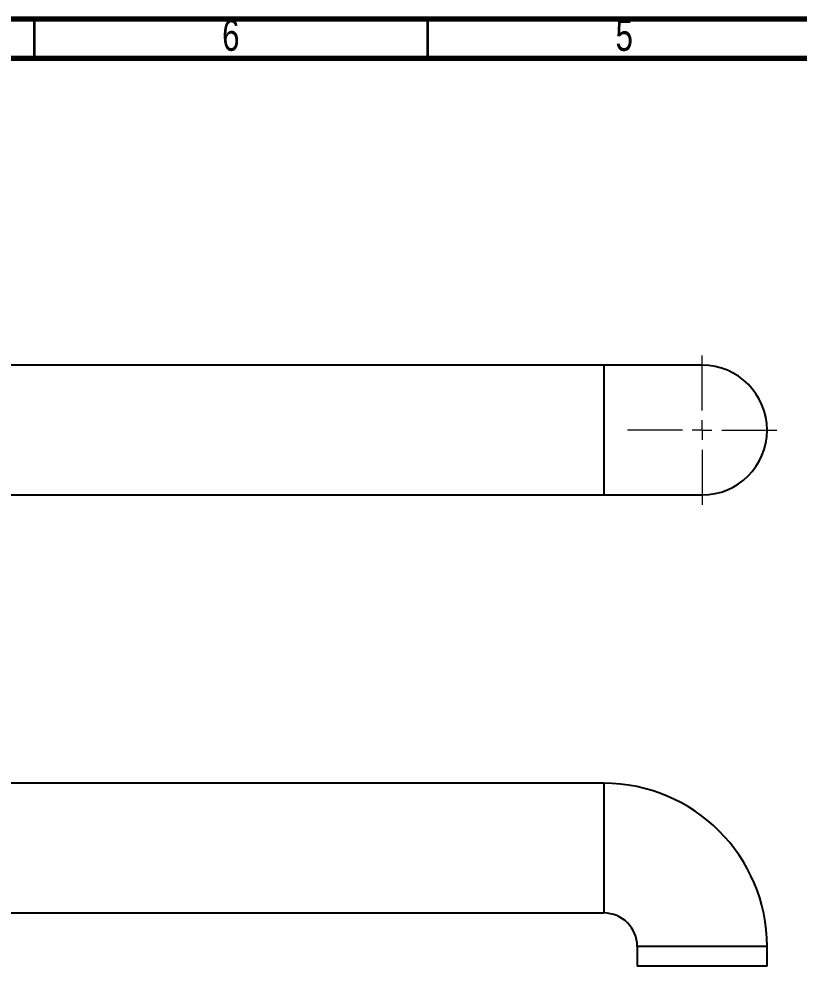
# Model space of a CAD drawing. Header units: millimetres. Extents: x 15 to 415, y 5 to 292.
# Drawn here: x 113 to 212.2, y 171.5 to 292 of the extents above; entities that cross this region are included whole.
import ezdxf

# ---------------------------------------------------------------- set-up
doc = ezdxf.new("R2010")
doc.units = ezdxf.units.MM
doc.linetypes.add('HIDDEN', pattern=[1.905, 1.27, -0.635])
doc.styles.add('SLDTEXTSTYLE0', font='TXT', dxfattribs={"width": 0.75})

# ---------------------------------------------------------------- blocks, each defined once
blk = doc.blocks.new('SW_CENTERMARKSYMBOL_2')
at = {"color": 0, "linetype": 'Continuous', "lineweight": 0}
for p, q in [((0, 2.5), (0, 9.5)), ((0, 0), (0, 1.25)), ((-2.5, 0), (-9.5, 0)), ((0, 0), (-1.25, 0)), ((0, 0), (0, -1.25)), ((0, 0), (1.25, 0)), ((2.5, 0), (9.5, 0)), ((0, -2.5), (0, -9.5))]:
    blk.add_line(p, q, dxfattribs=at)

msp = doc.modelspace()

# ---------------------------------------------------------------- linework, layer by layer
at = {"color": 7, "linetype": 'Continuous', "lineweight": 70}
for p, q in [((15, 292), (415, 292)), ((20, 287), (410, 287))]:
    msp.add_line(p, q, dxfattribs=at)
at = {"color": 7, "linetype": 'Continuous', "lineweight": 35}
for p, q in [((115, 287), (115, 292)), ((165, 287), (165, 292))]:
    msp.add_line(p, q, dxfattribs=at)
at = {"color": 7, "linetype": 'Continuous', "lineweight": 25}
for p, q in [((187.3602, 247.9525), (102.3602, 247.9525)), ((199.8602, 247.9525), (187.3602, 247.9525)), ((102.3602, 231.4525), (187.3602, 231.4525)), ((187.3602, 231.4525), (199.8602, 231.4525)), ((187.3602, 194.7786), (102.3602, 194.7786)), ((102.3602, 178.2786), (187.3602, 178.2786)), ((191.6102, 174.0286), (191.6102, 171.5286)), ((208.1102, 171.5286), (208.1102, 174.0286)), ((208.1102, 171.5286), (191.6102, 171.5286))]:
    msp.add_line(p, q, dxfattribs=at)
at = {"color": 8, "linetype": 'Continuous', "lineweight": 25}
for p, q in [((187.3602, 247.9525), (187.3602, 239.7025)), ((187.3602, 239.7025), (187.3602, 231.4525)), ((187.3602, 194.7786), (187.3602, 178.2786)), ((208.1102, 174.0286), (191.6102, 174.0286))]:
    msp.add_line(p, q, dxfattribs=at)
at = {"color": 7, "linetype": 'HIDDEN', "lineweight": 18}
for p, q in [((187.3602, 178.2786), (187.3602, 194.7786)), ((191.6102, 174.0286), (208.1102, 174.0286))]:
    msp.add_line(p, q, dxfattribs=at)
at = {"color": 7, "linetype": 'Continuous', "lineweight": 25}
for centre, radius, start, end in [((199.8602, 239.7025), 8.25, 0, 90), ((199.8602, 239.7025), 8.25, 270, 0), ((187.3602, 174.0286), 20.75, 360, 90), ((187.3602, 174.0286), 4.25, 360, 90)]:
    msp.add_arc(centre, radius, start, end, dxfattribs=at)

# ---------------------------------------------------------------- block references
at = {"color": 7, "linetype": 'Continuous', "lineweight": 0}
msp.add_blockref('SW_CENTERMARKSYMBOL_2', (199.8602, 239.7025), dxfattribs=at)

# ---------------------------------------------------------------- texts
at = {"color": 7, "linetype": 'Continuous', "lineweight": 0, "char_height": 3.9687, "attachment_point": 2, "style": 'SLDTEXTSTYLE0'}
for s, insert in [('6', (139.96, 291.9131)), ('5', (189.96, 291.9131))]:
    msp.add_mtext(s, dxfattribs=dict(at, insert=insert))

doc.saveas('drawing.dxf')
